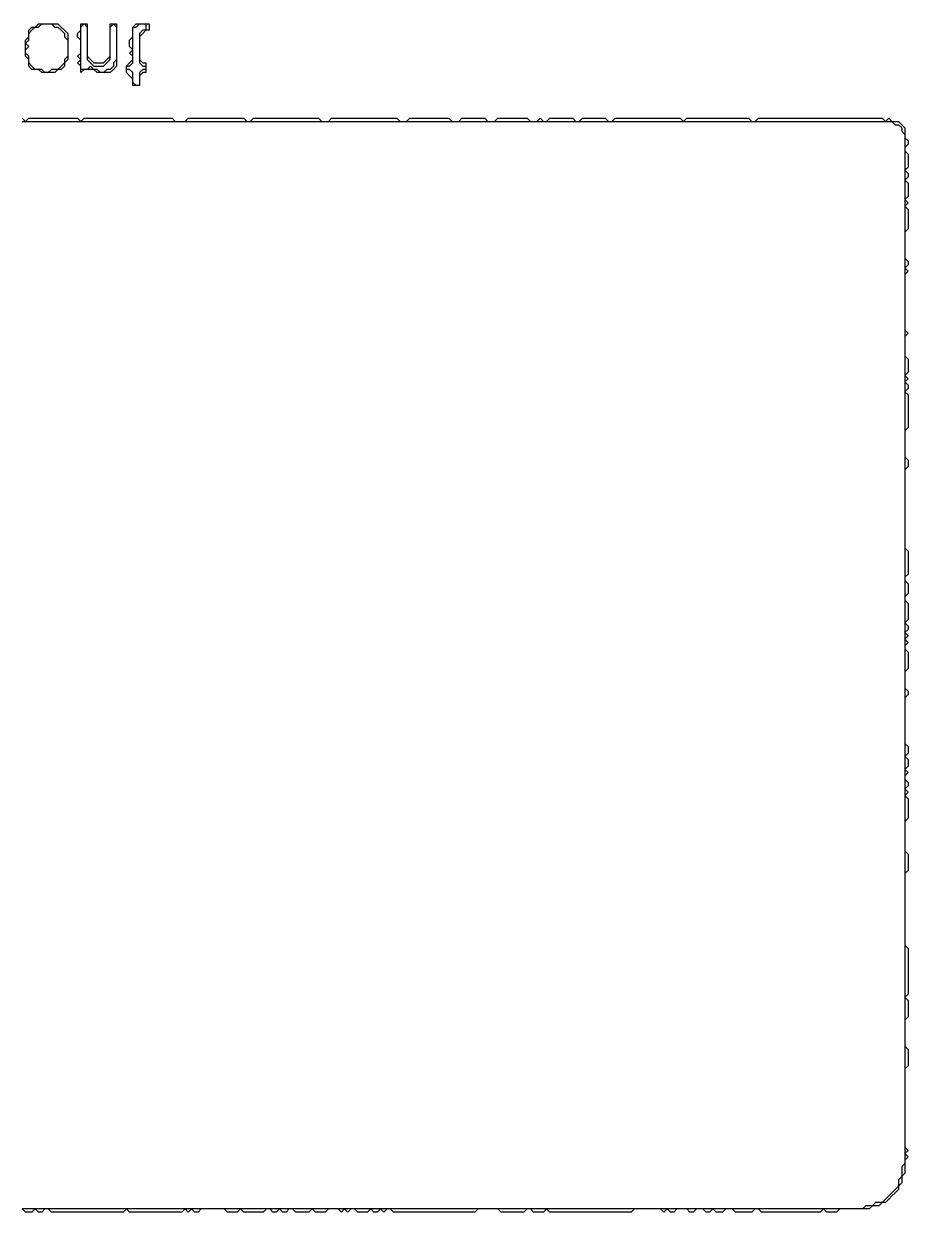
# Model space of a CAD drawing. Header units: metres. Extents: x 160 to 1373, y 49 to 936.
# Drawn here: x 1045.5 to 1317, y 105 to 470 of the extents above; entities that cross this region are included whole.
import ezdxf

# ---------------------------------------------------------------- set-up
doc = ezdxf.new("R2010")
doc.units = ezdxf.units.M

msp = doc.modelspace()

# ---------------------------------------------------------------- linework, layer by layer
for points in [[(1052, 455, 0), (1051, 456, 0), (1050, 456, 0), (1049, 456, 0), (1048, 457, 0), (1047, 458, 0), (1047, 459, 0), (1047, 460, 0), (1046, 461, 0), (1046, 462, 0), (1047, 463, 0), (1046, 464, 0), (1047, 465, 0), (1047, 466, 0), (1047, 467, 0), (1048, 468, 0), (1049, 469, 0), (1050, 469, 0), (1051, 470, 0), (1052, 470, 0), (1053, 470, 0), (1054, 470, 0), (1055, 469, 0), (1056, 469, 0), (1057, 468, 0), (1058, 467, 0), (1058, 466, 0), (1059, 465, 0), (1059, 464, 0), (1059, 463, 0), (1059, 462, 0), (1059, 461, 0), (1059, 460, 0), (1058, 459, 0), (1058, 458, 0), (1057, 457, 0), (1056, 456, 0), (1055, 456, 0), (1054, 456, 0), (1053, 455, 0)], [(1069, 455, 0), (1068, 456, 0), (1067, 456, 0), (1066, 457, 0), (1065, 456, 0), (1064, 456, 0), (1063, 456, 0), (1063, 457, 0), (1063, 458, 0), (1063, 459, 0), (1063, 460, 0), (1063, 461, 0), (1063, 462, 0), (1063, 463, 0), (1063, 464, 0), (1063, 465, 0), (1063, 466, 0), (1063, 467, 0), (1063, 468, 0), (1063, 469, 0), (1064, 470, 0), (1065, 469, 0), (1065, 468, 0), (1065, 467, 0), (1065, 466, 0), (1065, 465, 0), (1065, 464, 0), (1065, 463, 0), (1065, 462, 0), (1065, 461, 0), (1065, 460, 0), (1065, 459, 0), (1066, 458, 0), (1067, 457, 0), (1068, 457, 0), (1069, 457, 0), (1070, 457, 0), (1071, 458, 0), (1072, 459, 0), (1072, 460, 0), (1072, 461, 0), (1072, 462, 0), (1072, 463, 0), (1072, 464, 0), (1072, 465, 0), (1072, 466, 0), (1072, 467, 0), (1072, 468, 0), (1072, 469, 0), (1073, 470, 0), (1074, 469, 0), (1074, 468, 0), (1074, 467, 0), (1074, 466, 0), (1074, 465, 0), (1074, 464, 0), (1074, 463, 0), (1074, 462, 0), (1074, 461, 0), (1074, 460, 0), (1074, 459, 0), (1073, 458, 0), (1073, 457, 0), (1072, 456, 0), (1071, 456, 0), (1070, 455, 0)], [(1080, 451, 0), (1079, 452, 0), (1079, 453, 0), (1079, 454, 0), (1079, 455, 0), (1078, 456, 0), (1077, 456, 0), (1077, 457, 0), (1078, 457, 0), (1079, 458, 0), (1079, 459, 0), (1079, 460, 0), (1079, 461, 0), (1079, 462, 0), (1079, 463, 0), (1079, 464, 0), (1079, 465, 0), (1079, 466, 0), (1079, 467, 0), (1079, 468, 0), (1079, 469, 0), (1080, 469, 0), (1081, 470, 0), (1082, 470, 0), (1083, 470, 0), (1083, 469, 0), (1083, 468, 0), (1082, 468, 0), (1081, 467, 0), (1081, 466, 0), (1081, 465, 0), (1081, 464, 0), (1081, 463, 0), (1081, 462, 0), (1081, 461, 0), (1081, 460, 0), (1081, 459, 0), (1081, 458, 0), (1082, 457, 0), (1083, 457, 0), (1083, 456, 0), (1082, 456, 0), (1081, 455, 0), (1081, 454, 0), (1081, 453, 0), (1081, 452, 0), (1081, 451, 0)]]:
    msp.add_polyline3d(points, close=True)
msp.add_polyline3d([(1045, 440, 0), (1046, 440, 0), (1047, 440, 0), (1048, 440, 0), (1049, 440, 0), (1050, 440, 0), (1051, 440, 0), (1052, 440, 0), (1053, 440, 0), (1054, 440, 0), (1055, 440, 0), (1056, 440, 0), (1057, 440, 0), (1058, 440, 0), (1059, 440, 0), (1060, 440, 0), (1061, 440, 0), (1062, 440, 0), (1063, 440, 0), (1064, 440, 0), (1065, 440, 0), (1066, 440, 0), (1067, 440, 0), (1068, 440, 0), (1069, 440, 0), (1070, 440, 0), (1071, 440, 0), (1072, 440, 0), (1073, 440, 0), (1074, 440, 0), (1075, 440, 0), (1076, 440, 0), (1077, 440, 0), (1078, 440, 0), (1079, 440, 0), (1080, 440, 0), (1081, 440, 0), (1082, 440, 0), (1083, 440, 0), (1084, 440, 0), (1085, 440, 0), (1086, 440, 0), (1087, 440, 0), (1088, 440, 0), (1089, 440, 0), (1090, 440, 0), (1091, 440, 0), (1092, 440, 0), (1093, 440, 0), (1094, 440, 0), (1095, 440, 0), (1096, 440, 0), (1097, 440, 0), (1098, 440, 0), (1099, 440, 0), (1100, 440, 0), (1101, 440, 0), (1102, 440, 0), (1103, 440, 0), (1104, 440, 0), (1105, 440, 0), (1106, 440, 0), (1107, 440, 0), (1108, 440, 0), (1109, 440, 0), (1110, 440, 0), (1111, 440, 0), (1112, 440, 0), (1113, 440, 0), (1114, 440, 0), (1115, 440, 0), (1116, 440, 0), (1117, 440, 0), (1118, 440, 0), (1119, 440, 0), (1120, 440, 0), (1121, 440, 0), (1122, 440, 0), (1123, 440, 0), (1124, 440, 0), (1125, 440, 0), (1126, 440, 0), (1127, 440, 0), (1128, 440, 0), (1129, 440, 0), (1130, 440, 0), (1131, 440, 0), (1132, 440, 0), (1133, 440, 0), (1134, 440, 0), (1135, 440, 0), (1136, 440, 0), (1137, 440, 0), (1138, 440, 0), (1139, 440, 0), (1140, 440, 0), (1141, 440, 0), (1142, 440, 0), (1143, 440, 0), (1144, 440, 0), (1145, 440, 0), (1146, 440, 0), (1147, 440, 0), (1148, 440, 0), (1149, 440, 0), (1150, 440, 0), (1151, 440, 0), (1152, 440, 0), (1153, 440, 0), (1154, 440, 0), (1155, 440, 0), (1156, 440, 0), (1157, 440, 0), (1158, 440, 0), (1159, 440, 0), (1160, 440, 0), (1161, 440, 0), (1162, 440, 0), (1163, 440, 0), (1164, 440, 0), (1165, 440, 0), (1166, 440, 0), (1167, 440, 0), (1168, 440, 0), (1169, 440, 0), (1170, 440, 0), (1171, 440, 0), (1172, 440, 0), (1173, 440, 0), (1174, 440, 0), (1175, 440, 0), (1176, 440, 0), (1177, 440, 0), (1178, 440, 0), (1179, 440, 0), (1180, 440, 0), (1181, 440, 0), (1182, 440, 0), (1183, 440, 0), (1184, 440, 0), (1185, 440, 0), (1186, 440, 0), (1187, 440, 0), (1188, 440, 0), (1189, 440, 0), (1190, 440, 0), (1191, 440, 0), (1192, 440, 0), (1193, 440, 0), (1194, 440, 0), (1195, 440, 0), (1196, 440, 0), (1197, 440, 0), (1198, 440, 0), (1199, 440, 0), (1200, 440, 0), (1201, 440, 0), (1202, 440, 0), (1203, 440, 0), (1204, 440, 0), (1205, 440, 0), (1206, 440, 0), (1207, 440, 0), (1208, 440, 0), (1209, 440, 0), (1210, 440, 0), (1211, 440, 0), (1212, 440, 0), (1213, 440, 0), (1214, 440, 0), (1215, 440, 0), (1216, 440, 0), (1217, 440, 0), (1218, 440, 0), (1219, 440, 0), (1220, 440, 0), (1221, 440, 0), (1222, 440, 0), (1223, 440, 0), (1224, 440, 0), (1225, 440, 0), (1226, 440, 0), (1227, 440, 0), (1228, 440, 0), (1229, 440, 0), (1230, 440, 0), (1231, 440, 0), (1232, 440, 0), (1233, 440, 0), (1234, 440, 0), (1235, 440, 0), (1236, 440, 0), (1237, 440, 0), (1238, 440, 0), (1239, 440, 0), (1240, 440, 0), (1241, 440, 0), (1242, 440, 0), (1243, 440, 0), (1244, 440, 0), (1245, 440, 0), (1246, 440, 0), (1247, 440, 0), (1248, 440, 0), (1249, 440, 0), (1250, 440, 0), (1251, 440, 0), (1252, 440, 0), (1253, 440, 0), (1254, 440, 0), (1255, 440, 0), (1256, 440, 0), (1257, 440, 0), (1258, 440, 0), (1259, 440, 0), (1260, 440, 0), (1261, 440, 0), (1262, 440, 0), (1263, 440, 0), (1264, 440, 0), (1265, 440, 0), (1266, 440, 0), (1267, 440, 0), (1268, 440, 0), (1269, 440, 0), (1270, 440, 0), (1271, 440, 0), (1272, 440, 0), (1273, 440, 0), (1274, 440, 0), (1275, 440, 0), (1276, 440, 0), (1277, 440, 0), (1278, 440, 0), (1279, 440, 0), (1280, 440, 0), (1281, 440, 0), (1282, 440, 0), (1283, 440, 0), (1284, 440, 0), (1285, 440, 0), (1286, 440, 0), (1287, 440, 0), (1288, 440, 0), (1289, 440, 0), (1290, 440, 0), (1291, 440, 0), (1292, 440, 0), (1293, 440, 0), (1294, 440, 0), (1295, 440, 0), (1296, 440, 0), (1297, 440, 0), (1298, 440, 0), (1299, 440, 0), (1300, 440, 0), (1301, 440, 0), (1302, 440, 0), (1303, 440, 0), (1304, 440, 0), (1305, 440, 0), (1306, 440, 0), (1307, 440, 0), (1308, 440, 0), (1309, 440, 0), (1310, 440, 0), (1311, 440, 0), (1312, 440, 0), (1313, 439, 0), (1314, 439, 0), (1315, 438, 0), (1315, 437, 0), (1316, 436, 0), (1316, 435, 0), (1316, 434, 0), (1316, 433, 0), (1316, 432, 0), (1316, 431, 0), (1316, 430, 0), (1316, 429, 0), (1316, 428, 0), (1316, 427, 0), (1316, 426, 0), (1316, 425, 0), (1316, 424, 0), (1316, 423, 0), (1316, 422, 0), (1316, 421, 0), (1316, 420, 0), (1316, 419, 0), (1316, 418, 0), (1316, 417, 0), (1316, 416, 0), (1316, 415, 0), (1316, 414, 0), (1316, 413, 0), (1316, 412, 0), (1316, 411, 0), (1316, 410, 0), (1316, 409, 0), (1316, 408, 0), (1316, 407, 0), (1316, 406, 0), (1316, 405, 0), (1316, 404, 0), (1316, 403, 0), (1316, 402, 0), (1316, 401, 0), (1316, 400, 0), (1316, 399, 0), (1316, 398, 0), (1316, 397, 0), (1316, 396, 0), (1316, 395, 0), (1316, 394, 0), (1316, 393, 0), (1316, 392, 0), (1316, 391, 0), (1316, 390, 0), (1316, 389, 0), (1316, 388, 0), (1316, 387, 0), (1316, 386, 0), (1316, 385, 0), (1316, 384, 0), (1316, 383, 0), (1316, 382, 0), (1316, 381, 0), (1316, 380, 0), (1316, 379, 0), (1316, 378, 0), (1316, 377, 0), (1316, 376, 0), (1316, 375, 0), (1316, 374, 0), (1316, 373, 0), (1316, 372, 0), (1316, 371, 0), (1316, 370, 0), (1316, 369, 0), (1316, 368, 0), (1316, 367, 0), (1316, 366, 0), (1316, 365, 0), (1316, 364, 0), (1316, 363, 0), (1316, 362, 0), (1316, 361, 0), (1316, 360, 0), (1316, 359, 0), (1316, 358, 0), (1316, 357, 0), (1316, 356, 0), (1316, 355, 0), (1316, 354, 0), (1316, 353, 0), (1316, 352, 0), (1316, 351, 0), (1316, 350, 0), (1316, 349, 0), (1316, 348, 0), (1316, 347, 0), (1316, 346, 0), (1316, 345, 0), (1316, 344, 0), (1316, 343, 0), (1316, 342, 0), (1316, 341, 0), (1316, 340, 0), (1316, 339, 0), (1316, 338, 0), (1316, 337, 0), (1316, 336, 0), (1316, 335, 0), (1316, 334, 0), (1316, 333, 0), (1316, 332, 0), (1316, 331, 0), (1316, 330, 0), (1316, 329, 0), (1316, 328, 0), (1316, 327, 0), (1316, 326, 0), (1316, 325, 0), (1316, 324, 0), (1316, 323, 0), (1316, 322, 0), (1316, 321, 0), (1316, 320, 0), (1316, 319, 0), (1316, 318, 0), (1316, 317, 0), (1316, 316, 0), (1316, 315, 0), (1316, 314, 0), (1316, 313, 0), (1316, 312, 0), (1316, 311, 0), (1316, 310, 0), (1316, 309, 0), (1316, 308, 0), (1316, 307, 0), (1316, 306, 0), (1316, 305, 0), (1316, 304, 0), (1316, 303, 0), (1316, 302, 0), (1316, 301, 0), (1316, 300, 0), (1316, 299, 0), (1316, 298, 0), (1316, 297, 0), (1316, 296, 0), (1316, 295, 0), (1316, 294, 0), (1316, 293, 0), (1316, 292, 0), (1316, 291, 0), (1316, 290, 0), (1316, 289, 0), (1316, 288, 0), (1316, 287, 0), (1316, 286, 0), (1316, 285, 0), (1316, 284, 0), (1316, 283, 0), (1316, 282, 0), (1316, 281, 0), (1316, 280, 0), (1316, 279, 0), (1316, 278, 0), (1316, 277, 0), (1316, 276, 0), (1316, 275, 0), (1316, 274, 0), (1316, 273, 0), (1316, 272, 0), (1316, 271, 0), (1316, 270, 0), (1316, 269, 0), (1316, 268, 0), (1316, 267, 0), (1316, 266, 0), (1316, 265, 0), (1316, 264, 0), (1316, 263, 0), (1316, 262, 0), (1316, 261, 0), (1316, 260, 0), (1316, 259, 0), (1316, 258, 0), (1316, 257, 0), (1316, 256, 0), (1316, 255, 0), (1316, 254, 0), (1316, 253, 0), (1316, 252, 0), (1316, 251, 0), (1316, 250, 0), (1316, 249, 0), (1316, 248, 0), (1316, 247, 0), (1316, 246, 0), (1316, 245, 0), (1316, 244, 0), (1316, 243, 0), (1316, 242, 0), (1316, 241, 0), (1316, 240, 0), (1316, 239, 0), (1316, 238, 0), (1316, 237, 0), (1316, 236, 0), (1316, 235, 0), (1316, 234, 0), (1316, 233, 0), (1316, 232, 0), (1316, 231, 0), (1316, 230, 0), (1316, 229, 0), (1316, 228, 0), (1316, 227, 0), (1316, 226, 0), (1316, 225, 0), (1316, 224, 0), (1316, 223, 0), (1316, 222, 0), (1316, 221, 0), (1316, 220, 0), (1316, 219, 0), (1316, 218, 0), (1316, 217, 0), (1316, 216, 0), (1316, 215, 0), (1316, 214, 0), (1316, 213, 0), (1316, 212, 0), (1316, 211, 0), (1316, 210, 0), (1316, 209, 0), (1316, 208, 0), (1316, 207, 0), (1316, 206, 0), (1316, 205, 0), (1316, 204, 0), (1316, 203, 0), (1316, 202, 0), (1316, 201, 0), (1316, 200, 0), (1316, 199, 0), (1316, 198, 0), (1316, 197, 0), (1316, 196, 0), (1316, 195, 0), (1316, 194, 0), (1316, 193, 0), (1316, 192, 0), (1316, 191, 0), (1316, 190, 0), (1316, 189, 0), (1316, 188, 0), (1316, 187, 0), (1316, 186, 0), (1316, 185, 0), (1316, 184, 0), (1316, 183, 0), (1316, 182, 0), (1316, 181, 0), (1316, 180, 0), (1316, 179, 0), (1316, 178, 0), (1316, 177, 0), (1316, 176, 0), (1316, 175, 0), (1316, 174, 0), (1316, 173, 0), (1316, 172, 0), (1316, 171, 0), (1316, 170, 0), (1316, 169, 0), (1316, 168, 0), (1316, 167, 0), (1316, 166, 0), (1316, 165, 0), (1316, 164, 0), (1316, 163, 0), (1316, 162, 0), (1316, 161, 0), (1316, 160, 0), (1316, 159, 0), (1316, 158, 0), (1316, 157, 0), (1316, 156, 0), (1316, 155, 0), (1316, 154, 0), (1316, 153, 0), (1316, 152, 0), (1316, 151, 0), (1316, 150, 0), (1316, 149, 0), (1316, 148, 0), (1316, 147, 0), (1316, 146, 0), (1316, 145, 0), (1316, 144, 0), (1316, 143, 0), (1316, 142, 0), (1316, 141, 0), (1316, 140, 0), (1316, 139, 0), (1316, 138, 0), (1316, 137, 0), (1316, 136, 0), (1316, 135, 0), (1316, 134, 0), (1316, 133, 0), (1316, 132, 0), (1316, 131, 0), (1316, 130, 0), (1316, 129, 0), (1316, 128, 0), (1316, 127, 0), (1316, 126, 0), (1316, 125, 0), (1316, 124, 0), (1316, 123, 0), (1316, 122, 0), (1316, 121, 0), (1316, 120, 0), (1315, 119, 0), (1315, 118, 0), (1315, 117, 0), (1315, 116, 0), (1314, 115, 0), (1314, 114, 0), (1314, 113, 0), (1313, 112, 0), (1312, 111, 0), (1311, 110, 0), (1310, 109, 0), (1309, 108, 0), (1308, 108, 0), (1307, 108, 0), (1306, 107, 0), (1305, 107, 0), (1304, 107, 0), (1303, 106, 0), (1302, 106, 0), (1301, 106, 0), (1300, 106, 0), (1299, 106, 0), (1298, 106, 0), (1297, 106, 0), (1296, 106, 0), (1295, 106, 0), (1294, 106, 0), (1293, 106, 0), (1292, 106, 0), (1291, 106, 0), (1290, 106, 0), (1289, 106, 0), (1288, 106, 0), (1287, 106, 0), (1286, 106, 0), (1285, 106, 0), (1284, 106, 0), (1283, 106, 0), (1282, 106, 0), (1281, 106, 0), (1280, 106, 0), (1279, 106, 0), (1278, 106, 0), (1277, 106, 0), (1276, 106, 0), (1275, 106, 0), (1274, 106, 0), (1273, 106, 0), (1272, 106, 0), (1271, 106, 0), (1270, 106, 0), (1269, 106, 0), (1268, 106, 0), (1267, 106, 0), (1266, 106, 0), (1265, 106, 0), (1264, 106, 0), (1263, 106, 0), (1262, 106, 0), (1261, 106, 0), (1260, 106, 0), (1259, 106, 0), (1258, 106, 0), (1257, 106, 0), (1256, 106, 0), (1255, 106, 0), (1254, 106, 0), (1253, 106, 0), (1252, 106, 0), (1251, 106, 0), (1250, 106, 0), (1249, 106, 0), (1248, 106, 0), (1247, 106, 0), (1246, 106, 0), (1245, 106, 0), (1244, 106, 0), (1243, 106, 0), (1242, 106, 0), (1241, 106, 0), (1240, 106, 0), (1239, 106, 0), (1238, 106, 0), (1237, 106, 0), (1236, 106, 0), (1235, 106, 0), (1234, 106, 0), (1233, 106, 0), (1232, 106, 0), (1231, 106, 0), (1230, 106, 0), (1229, 106, 0), (1228, 106, 0), (1227, 106, 0), (1226, 106, 0), (1225, 106, 0), (1224, 106, 0), (1223, 106, 0), (1222, 106, 0), (1221, 106, 0), (1220, 106, 0), (1219, 106, 0), (1218, 106, 0), (1217, 106, 0), (1216, 106, 0), (1215, 106, 0), (1214, 106, 0), (1213, 106, 0), (1212, 106, 0), (1211, 106, 0), (1210, 106, 0), (1209, 106, 0), (1208, 106, 0), (1207, 106, 0), (1206, 106, 0), (1205, 106, 0), (1204, 106, 0), (1203, 106, 0), (1202, 106, 0), (1201, 106, 0), (1200, 106, 0), (1199, 106, 0), (1198, 106, 0), (1197, 106, 0), (1196, 106, 0), (1195, 106, 0), (1194, 106, 0), (1193, 106, 0), (1192, 106, 0), (1191, 106, 0), (1190, 106, 0), (1189, 106, 0), (1188, 106, 0), (1187, 106, 0), (1186, 106, 0), (1185, 106, 0), (1184, 106, 0), (1183, 106, 0), (1182, 106, 0), (1181, 106, 0), (1180, 106, 0), (1179, 106, 0), (1178, 106, 0), (1177, 106, 0), (1176, 106, 0), (1175, 106, 0), (1174, 106, 0), (1173, 106, 0), (1172, 106, 0), (1171, 106, 0), (1170, 106, 0), (1169, 106, 0), (1168, 106, 0), (1167, 106, 0), (1166, 106, 0), (1165, 106, 0), (1164, 106, 0), (1163, 106, 0), (1162, 106, 0), (1161, 106, 0), (1160, 106, 0), (1159, 106, 0), (1158, 106, 0), (1157, 106, 0), (1156, 106, 0), (1155, 106, 0), (1154, 106, 0), (1153, 106, 0), (1152, 106, 0), (1151, 106, 0), (1150, 106, 0), (1149, 106, 0), (1148, 106, 0), (1147, 106, 0), (1146, 106, 0), (1145, 106, 0), (1144, 106, 0), (1143, 106, 0), (1142, 106, 0), (1141, 106, 0), (1140, 106, 0), (1139, 106, 0), (1138, 106, 0), (1137, 106, 0), (1136, 106, 0), (1135, 106, 0), (1134, 106, 0), (1133, 106, 0), (1132, 106, 0), (1131, 106, 0), (1130, 106, 0), (1129, 106, 0), (1128, 106, 0), (1127, 106, 0), (1126, 106, 0), (1125, 106, 0), (1124, 106, 0), (1123, 106, 0), (1122, 106, 0), (1121, 106, 0), (1120, 106, 0), (1119, 106, 0), (1118, 106, 0), (1117, 106, 0), (1116, 106, 0), (1115, 106, 0), (1114, 106, 0), (1113, 106, 0), (1112, 106, 0), (1111, 106, 0), (1110, 106, 0), (1109, 106, 0), (1108, 106, 0), (1107, 106, 0), (1106, 106, 0), (1105, 106, 0), (1104, 106, 0), (1103, 106, 0), (1102, 106, 0), (1101, 106, 0), (1100, 106, 0), (1099, 106, 0), (1098, 106, 0), (1097, 106, 0), (1096, 106, 0), (1095, 106, 0), (1094, 106, 0), (1093, 106, 0), (1092, 106, 0), (1091, 106, 0), (1090, 106, 0), (1089, 106, 0), (1088, 106, 0), (1087, 106, 0), (1086, 106, 0), (1085, 106, 0), (1084, 106, 0), (1083, 106, 0), (1082, 106, 0), (1081, 106, 0), (1080, 106, 0), (1079, 106, 0), (1078, 106, 0), (1077, 106, 0), (1076, 106, 0), (1075, 106, 0), (1074, 106, 0), (1073, 106, 0), (1072, 106, 0), (1071, 106, 0), (1070, 106, 0), (1069, 106, 0), (1068, 106, 0), (1067, 106, 0), (1066, 106, 0), (1065, 106, 0), (1064, 106, 0), (1063, 106, 0), (1062, 106, 0), (1061, 106, 0), (1060, 106, 0), (1059, 106, 0), (1058, 106, 0), (1057, 106, 0), (1056, 106, 0), (1055, 106, 0), (1054, 106, 0), (1053, 106, 0), (1052, 106, 0), (1051, 106, 0), (1050, 106, 0), (1049, 106, 0), (1048, 106, 0), (1047, 106, 0), (1046, 106, 0), (1045, 106, 0)])
at = {"layer": '1'}
for points in [[(1051, 455, 0), (1050, 456, 0), (1049, 456, 0), (1048, 456, 0), (1047, 457, 0), (1047, 458, 0), (1047, 459, 0), (1046, 460, 0), (1046, 461, 0), (1046, 462, 0), (1046, 463, 0), (1046, 464, 0), (1046, 465, 0), (1047, 466, 0), (1047, 467, 0), (1047, 468, 0), (1048, 469, 0), (1049, 469, 0), (1050, 470, 0), (1051, 470, 0), (1052, 470, 0), (1053, 470, 0), (1054, 470, 0), (1055, 470, 0), (1056, 470, 0), (1057, 469, 0), (1058, 468, 0), (1059, 467, 0), (1059, 466, 0), (1059, 465, 0), (1059, 464, 0), (1059, 463, 0), (1059, 462, 0), (1059, 461, 0), (1059, 460, 0), (1059, 459, 0), (1058, 458, 0), (1058, 457, 0), (1057, 456, 0), (1056, 456, 0), (1055, 455, 0), (1054, 455, 0), (1053, 455, 0), (1052, 455, 0)], [(1063, 455, 0), (1063, 456, 0), (1063, 457, 0), (1062, 458, 0), (1063, 459, 0), (1062, 460, 0), (1063, 461, 0), (1063, 462, 0), (1063, 463, 0), (1063, 464, 0), (1063, 465, 0), (1062, 466, 0), (1062, 467, 0), (1063, 468, 0), (1063, 469, 0), (1063, 470, 0), (1064, 470, 0), (1065, 470, 0), (1065, 469, 0), (1065, 468, 0), (1065, 467, 0), (1065, 466, 0), (1065, 465, 0), (1065, 464, 0), (1065, 463, 0), (1065, 462, 0), (1065, 461, 0), (1065, 460, 0), (1066, 459, 0), (1067, 458, 0), (1068, 458, 0), (1069, 458, 0), (1070, 458, 0), (1071, 459, 0), (1072, 460, 0), (1072, 461, 0), (1072, 462, 0), (1072, 463, 0), (1072, 464, 0), (1072, 465, 0), (1072, 466, 0), (1072, 467, 0), (1072, 468, 0), (1072, 469, 0), (1072, 470, 0), (1073, 470, 0), (1074, 470, 0), (1074, 469, 0), (1074, 468, 0), (1074, 467, 0), (1074, 466, 0), (1074, 465, 0), (1074, 464, 0), (1074, 463, 0), (1074, 462, 0), (1074, 461, 0), (1074, 460, 0), (1074, 459, 0), (1074, 458, 0), (1074, 457, 0), (1073, 456, 0), (1072, 455, 0), (1071, 455, 0), (1070, 455, 0), (1069, 455, 0), (1068, 455, 0), (1067, 456, 0), (1066, 456, 0), (1065, 456, 0), (1064, 456, 0)], [(1079, 451, 0), (1079, 452, 0), (1079, 453, 0), (1078, 454, 0), (1077, 455, 0), (1077, 456, 0), (1077, 457, 0), (1078, 458, 0), (1079, 459, 0), (1079, 460, 0), (1078, 461, 0), (1079, 462, 0), (1078, 463, 0), (1078, 464, 0), (1078, 465, 0), (1079, 466, 0), (1079, 467, 0), (1079, 468, 0), (1079, 469, 0), (1080, 470, 0), (1081, 470, 0), (1082, 470, 0), (1083, 470, 0), (1084, 470, 0), (1084, 469, 0), (1084, 468, 0), (1083, 468, 0), (1082, 467, 0), (1081, 466, 0), (1081, 465, 0), (1081, 464, 0), (1081, 463, 0), (1081, 462, 0), (1081, 461, 0), (1081, 460, 0), (1081, 459, 0), (1082, 458, 0), (1083, 458, 0), (1083, 457, 0), (1083, 456, 0), (1083, 455, 0), (1082, 455, 0), (1081, 454, 0), (1081, 453, 0), (1081, 452, 0), (1081, 451, 0), (1080, 451, 0)]]:
    msp.add_polyline3d(points, close=True, dxfattribs=at)
msp.add_polyline3d([(1045, 441, 0), (1046, 440, 0), (1047, 441, 0), (1048, 441, 0), (1049, 441, 0), (1050, 441, 0), (1051, 441, 0), (1052, 441, 0), (1053, 441, 0), (1054, 441, 0), (1055, 441, 0), (1056, 441, 0), (1057, 441, 0), (1058, 441, 0), (1059, 441, 0), (1060, 441, 0), (1061, 441, 0), (1062, 441, 0), (1063, 440, 0), (1064, 441, 0), (1065, 441, 0), (1066, 441, 0), (1067, 441, 0), (1068, 441, 0), (1069, 441, 0), (1070, 441, 0), (1071, 441, 0), (1072, 441, 0), (1073, 441, 0), (1074, 441, 0), (1075, 441, 0), (1076, 441, 0), (1077, 441, 0), (1078, 441, 0), (1079, 441, 0), (1080, 441, 0), (1081, 441, 0), (1082, 441, 0), (1083, 441, 0), (1084, 441, 0), (1085, 441, 0), (1086, 441, 0), (1087, 441, 0), (1088, 441, 0), (1089, 441, 0), (1090, 441, 0), (1091, 441, 0), (1092, 440, 0), (1093, 440, 0), (1094, 440, 0), (1095, 440, 0), (1096, 441, 0), (1097, 441, 0), (1098, 441, 0), (1099, 441, 0), (1100, 441, 0), (1101, 441, 0), (1102, 441, 0), (1103, 441, 0), (1104, 441, 0), (1105, 441, 0), (1106, 441, 0), (1107, 441, 0), (1108, 441, 0), (1109, 441, 0), (1110, 441, 0), (1111, 441, 0), (1112, 441, 0), (1113, 441, 0), (1114, 440, 0), (1115, 440, 0), (1116, 441, 0), (1117, 441, 0), (1118, 441, 0), (1119, 441, 0), (1120, 441, 0), (1121, 441, 0), (1122, 441, 0), (1123, 441, 0), (1124, 441, 0), (1125, 441, 0), (1126, 441, 0), (1127, 441, 0), (1128, 441, 0), (1129, 441, 0), (1130, 441, 0), (1131, 441, 0), (1132, 441, 0), (1133, 441, 0), (1134, 441, 0), (1135, 441, 0), (1136, 441, 0), (1137, 440, 0), (1138, 440, 0), (1139, 440, 0), (1140, 441, 0), (1141, 441, 0), (1142, 441, 0), (1143, 441, 0), (1144, 441, 0), (1145, 441, 0), (1146, 441, 0), (1147, 441, 0), (1148, 441, 0), (1149, 441, 0), (1150, 441, 0), (1151, 441, 0), (1152, 441, 0), (1153, 441, 0), (1154, 441, 0), (1155, 441, 0), (1156, 441, 0), (1157, 441, 0), (1158, 441, 0), (1159, 441, 0), (1160, 441, 0), (1161, 440, 0), (1162, 440, 0), (1163, 440, 0), (1164, 441, 0), (1165, 441, 0), (1166, 441, 0), (1167, 441, 0), (1168, 441, 0), (1169, 441, 0), (1170, 441, 0), (1171, 441, 0), (1172, 441, 0), (1173, 441, 0), (1174, 441, 0), (1175, 441, 0), (1176, 441, 0), (1177, 440, 0), (1178, 440, 0), (1179, 440, 0), (1180, 441, 0), (1181, 441, 0), (1182, 441, 0), (1183, 441, 0), (1184, 441, 0), (1185, 441, 0), (1186, 441, 0), (1187, 441, 0), (1188, 440, 0), (1189, 440, 0), (1190, 440, 0), (1191, 441, 0), (1192, 441, 0), (1193, 441, 0), (1194, 441, 0), (1195, 441, 0), (1196, 441, 0), (1197, 441, 0), (1198, 441, 0), (1199, 441, 0), (1200, 441, 0), (1201, 440, 0), (1202, 440, 0), (1203, 440, 0), (1204, 441, 0), (1205, 440, 0), (1206, 440, 0), (1207, 441, 0), (1208, 441, 0), (1209, 441, 0), (1210, 441, 0), (1211, 441, 0), (1212, 441, 0), (1213, 441, 0), (1214, 441, 0), (1215, 440, 0), (1216, 440, 0), (1217, 441, 0), (1218, 441, 0), (1219, 441, 0), (1220, 441, 0), (1221, 441, 0), (1222, 441, 0), (1223, 441, 0), (1224, 441, 0), (1225, 440, 0), (1226, 440, 0), (1227, 441, 0), (1228, 441, 0), (1229, 441, 0), (1230, 441, 0), (1231, 441, 0), (1232, 441, 0), (1233, 441, 0), (1234, 441, 0), (1235, 441, 0), (1236, 441, 0), (1237, 441, 0), (1238, 441, 0), (1239, 441, 0), (1240, 441, 0), (1241, 441, 0), (1242, 441, 0), (1243, 441, 0), (1244, 441, 0), (1245, 441, 0), (1246, 441, 0), (1247, 441, 0), (1248, 440, 0), (1249, 441, 0), (1250, 441, 0), (1251, 441, 0), (1252, 441, 0), (1253, 441, 0), (1254, 441, 0), (1255, 441, 0), (1256, 441, 0), (1257, 441, 0), (1258, 441, 0), (1259, 441, 0), (1260, 441, 0), (1261, 441, 0), (1262, 441, 0), (1263, 441, 0), (1264, 441, 0), (1265, 441, 0), (1266, 441, 0), (1267, 441, 0), (1268, 441, 0), (1269, 440, 0), (1270, 440, 0), (1271, 441, 0), (1272, 441, 0), (1273, 441, 0), (1274, 441, 0), (1275, 441, 0), (1276, 441, 0), (1277, 441, 0), (1278, 441, 0), (1279, 441, 0), (1280, 441, 0), (1281, 441, 0), (1282, 441, 0), (1283, 441, 0), (1284, 441, 0), (1285, 441, 0), (1286, 441, 0), (1287, 441, 0), (1288, 441, 0), (1289, 441, 0), (1290, 441, 0), (1291, 441, 0), (1292, 441, 0), (1293, 441, 0), (1294, 441, 0), (1295, 441, 0), (1296, 441, 0), (1297, 441, 0), (1298, 441, 0), (1299, 441, 0), (1300, 441, 0), (1301, 441, 0), (1302, 441, 0), (1303, 441, 0), (1304, 441, 0), (1305, 441, 0), (1306, 441, 0), (1307, 441, 0), (1308, 441, 0), (1309, 441, 0), (1310, 440, 0), (1311, 441, 0), (1312, 440, 0), (1313, 440, 0), (1314, 440, 0), (1315, 439, 0), (1316, 438, 0), (1316, 437, 0), (1316, 436, 0), (1316, 435, 0), (1317, 434, 0), (1317, 433, 0), (1316, 432, 0), (1316, 431, 0), (1317, 430, 0), (1317, 429, 0), (1317, 428, 0), (1317, 427, 0), (1317, 426, 0), (1316, 425, 0), (1317, 424, 0), (1317, 423, 0), (1316, 422, 0), (1317, 421, 0), (1317, 420, 0), (1317, 419, 0), (1317, 418, 0), (1317, 417, 0), (1316, 416, 0), (1317, 415, 0), (1316, 414, 0), (1317, 413, 0), (1317, 412, 0), (1317, 411, 0), (1317, 410, 0), (1317, 409, 0), (1317, 408, 0), (1317, 407, 0), (1316, 406, 0), (1316, 405, 0), (1316, 404, 0), (1316, 403, 0), (1316, 402, 0), (1316, 401, 0), (1316, 400, 0), (1316, 399, 0), (1316, 398, 0), (1317, 397, 0), (1317, 396, 0), (1316, 395, 0), (1317, 394, 0), (1316, 393, 0), (1316, 392, 0), (1316, 391, 0), (1316, 390, 0), (1316, 389, 0), (1316, 388, 0), (1316, 387, 0), (1316, 386, 0), (1316, 385, 0), (1316, 384, 0), (1316, 383, 0), (1316, 382, 0), (1316, 381, 0), (1316, 380, 0), (1316, 379, 0), (1316, 378, 0), (1316, 377, 0), (1316, 376, 0), (1317, 375, 0), (1316, 374, 0), (1316, 373, 0), (1316, 372, 0), (1316, 371, 0), (1316, 370, 0), (1316, 369, 0), (1316, 368, 0), (1317, 367, 0), (1317, 366, 0), (1317, 365, 0), (1317, 364, 0), (1317, 363, 0), (1316, 362, 0), (1317, 361, 0), (1316, 360, 0), (1317, 359, 0), (1317, 358, 0), (1316, 357, 0), (1317, 356, 0), (1317, 355, 0), (1317, 354, 0), (1317, 353, 0), (1317, 352, 0), (1317, 351, 0), (1317, 350, 0), (1317, 349, 0), (1317, 348, 0), (1317, 347, 0), (1317, 346, 0), (1316, 345, 0), (1316, 344, 0), (1316, 343, 0), (1316, 342, 0), (1316, 341, 0), (1316, 340, 0), (1316, 339, 0), (1316, 338, 0), (1316, 337, 0), (1317, 336, 0), (1317, 335, 0), (1317, 334, 0), (1316, 333, 0), (1316, 332, 0), (1316, 331, 0), (1316, 330, 0), (1316, 329, 0), (1316, 328, 0), (1316, 327, 0), (1316, 326, 0), (1316, 325, 0), (1316, 324, 0), (1316, 323, 0), (1316, 322, 0), (1316, 321, 0), (1316, 320, 0), (1316, 319, 0), (1316, 318, 0), (1316, 317, 0), (1316, 316, 0), (1316, 315, 0), (1316, 314, 0), (1316, 313, 0), (1316, 312, 0), (1316, 311, 0), (1316, 310, 0), (1316, 309, 0), (1317, 308, 0), (1317, 307, 0), (1317, 306, 0), (1317, 305, 0), (1317, 304, 0), (1317, 303, 0), (1317, 302, 0), (1317, 301, 0), (1316, 300, 0), (1316, 299, 0), (1317, 298, 0), (1317, 297, 0), (1317, 296, 0), (1317, 295, 0), (1316, 294, 0), (1316, 293, 0), (1317, 292, 0), (1317, 291, 0), (1317, 290, 0), (1317, 289, 0), (1317, 288, 0), (1317, 287, 0), (1316, 286, 0), (1317, 285, 0), (1317, 284, 0), (1316, 283, 0), (1317, 282, 0), (1316, 281, 0), (1317, 280, 0), (1316, 279, 0), (1316, 278, 0), (1317, 277, 0), (1317, 276, 0), (1317, 275, 0), (1317, 274, 0), (1317, 273, 0), (1317, 272, 0), (1316, 271, 0), (1316, 270, 0), (1316, 269, 0), (1316, 268, 0), (1316, 267, 0), (1316, 266, 0), (1317, 265, 0), (1317, 264, 0), (1316, 263, 0), (1316, 262, 0), (1316, 261, 0), (1316, 260, 0), (1316, 259, 0), (1316, 258, 0), (1316, 257, 0), (1316, 256, 0), (1316, 255, 0), (1316, 254, 0), (1316, 253, 0), (1316, 252, 0), (1316, 251, 0), (1316, 250, 0), (1316, 249, 0), (1317, 248, 0), (1317, 247, 0), (1317, 246, 0), (1316, 245, 0), (1317, 244, 0), (1317, 243, 0), (1317, 242, 0), (1316, 241, 0), (1317, 240, 0), (1316, 239, 0), (1316, 238, 0), (1317, 237, 0), (1317, 236, 0), (1316, 235, 0), (1317, 234, 0), (1316, 233, 0), (1317, 232, 0), (1317, 231, 0), (1317, 230, 0), (1317, 229, 0), (1317, 228, 0), (1317, 227, 0), (1317, 226, 0), (1316, 225, 0), (1316, 224, 0), (1316, 223, 0), (1316, 222, 0), (1316, 221, 0), (1316, 220, 0), (1316, 219, 0), (1316, 218, 0), (1316, 217, 0), (1316, 216, 0), (1317, 215, 0), (1317, 214, 0), (1317, 213, 0), (1317, 212, 0), (1317, 211, 0), (1317, 210, 0), (1316, 209, 0), (1316, 208, 0), (1316, 207, 0), (1316, 206, 0), (1316, 205, 0), (1316, 204, 0), (1316, 203, 0), (1316, 202, 0), (1316, 201, 0), (1316, 200, 0), (1316, 199, 0), (1316, 198, 0), (1316, 197, 0), (1316, 196, 0), (1316, 195, 0), (1316, 194, 0), (1316, 193, 0), (1316, 192, 0), (1316, 191, 0), (1316, 190, 0), (1316, 189, 0), (1316, 188, 0), (1316, 187, 0), (1317, 186, 0), (1317, 185, 0), (1317, 184, 0), (1317, 183, 0), (1317, 182, 0), (1317, 181, 0), (1317, 180, 0), (1317, 179, 0), (1317, 178, 0), (1317, 177, 0), (1317, 176, 0), (1317, 175, 0), (1317, 174, 0), (1317, 173, 0), (1317, 172, 0), (1316, 171, 0), (1317, 170, 0), (1317, 169, 0), (1317, 168, 0), (1317, 167, 0), (1317, 166, 0), (1317, 165, 0), (1316, 164, 0), (1316, 163, 0), (1316, 162, 0), (1316, 161, 0), (1316, 160, 0), (1316, 159, 0), (1316, 158, 0), (1316, 157, 0), (1316, 156, 0), (1317, 155, 0), (1317, 154, 0), (1317, 153, 0), (1317, 152, 0), (1317, 151, 0), (1317, 150, 0), (1316, 149, 0), (1316, 148, 0), (1316, 147, 0), (1316, 146, 0), (1316, 145, 0), (1316, 144, 0), (1316, 143, 0), (1316, 142, 0), (1316, 141, 0), (1316, 140, 0), (1316, 139, 0), (1316, 138, 0), (1316, 137, 0), (1316, 136, 0), (1316, 135, 0), (1316, 134, 0), (1316, 133, 0), (1316, 132, 0), (1316, 131, 0), (1316, 130, 0), (1316, 129, 0), (1316, 128, 0), (1316, 127, 0), (1316, 126, 0), (1316, 125, 0), (1317, 124, 0), (1316, 123, 0), (1317, 122, 0), (1316, 121, 0), (1316, 120, 0), (1316, 119, 0), (1316, 118, 0), (1316, 117, 0), (1315, 116, 0), (1315, 115, 0), (1315, 114, 0), (1314, 113, 0), (1314, 112, 0), (1313, 111, 0), (1312, 110, 0), (1311, 109, 0), (1310, 108, 0), (1309, 108, 0), (1308, 107, 0), (1307, 107, 0), (1306, 107, 0), (1305, 106, 0), (1304, 106, 0), (1303, 106, 0), (1302, 106, 0), (1301, 106, 0), (1300, 106, 0), (1299, 106, 0), (1298, 106, 0), (1297, 106, 0), (1296, 106, 0), (1295, 105, 0), (1294, 105, 0), (1293, 105, 0), (1292, 105, 0), (1291, 106, 0), (1290, 105, 0), (1289, 105, 0), (1288, 105, 0), (1287, 105, 0), (1286, 105, 0), (1285, 105, 0), (1284, 105, 0), (1283, 105, 0), (1282, 105, 0), (1281, 105, 0), (1280, 105, 0), (1279, 105, 0), (1278, 105, 0), (1277, 105, 0), (1276, 105, 0), (1275, 105, 0), (1274, 105, 0), (1273, 105, 0), (1272, 105, 0), (1271, 106, 0), (1270, 106, 0), (1269, 105, 0), (1268, 105, 0), (1267, 105, 0), (1266, 105, 0), (1265, 105, 0), (1264, 105, 0), (1263, 106, 0), (1262, 106, 0), (1261, 106, 0), (1260, 105, 0), (1259, 105, 0), (1258, 105, 0), (1257, 106, 0), (1256, 105, 0), (1255, 105, 0), (1254, 106, 0), (1253, 106, 0), (1252, 106, 0), (1251, 105, 0), (1250, 105, 0), (1249, 106, 0), (1248, 106, 0), (1247, 106, 0), (1246, 106, 0), (1245, 105, 0), (1244, 105, 0), (1243, 106, 0), (1242, 105, 0), (1241, 106, 0), (1240, 106, 0), (1239, 106, 0), (1238, 106, 0), (1237, 106, 0), (1236, 106, 0), (1235, 106, 0), (1234, 106, 0), (1233, 106, 0), (1232, 105, 0), (1231, 105, 0), (1230, 105, 0), (1229, 105, 0), (1228, 105, 0), (1227, 105, 0), (1226, 105, 0), (1225, 105, 0), (1224, 105, 0), (1223, 105, 0), (1222, 105, 0), (1221, 105, 0), (1220, 105, 0), (1219, 105, 0), (1218, 105, 0), (1217, 105, 0), (1216, 105, 0), (1215, 105, 0), (1214, 105, 0), (1213, 105, 0), (1212, 105, 0), (1211, 105, 0), (1210, 105, 0), (1209, 105, 0), (1208, 105, 0), (1207, 105, 0), (1206, 106, 0), (1205, 105, 0), (1204, 105, 0), (1203, 105, 0), (1202, 105, 0), (1201, 106, 0), (1200, 106, 0), (1199, 105, 0), (1198, 105, 0), (1197, 105, 0), (1196, 105, 0), (1195, 105, 0), (1194, 105, 0), (1193, 105, 0), (1192, 105, 0), (1191, 106, 0), (1190, 106, 0), (1189, 106, 0), (1188, 106, 0), (1187, 106, 0), (1186, 106, 0), (1185, 106, 0), (1184, 105, 0), (1183, 105, 0), (1182, 105, 0), (1181, 105, 0), (1180, 105, 0), (1179, 105, 0), (1178, 105, 0), (1177, 105, 0), (1176, 105, 0), (1175, 105, 0), (1174, 105, 0), (1173, 105, 0), (1172, 105, 0), (1171, 105, 0), (1170, 105, 0), (1169, 105, 0), (1168, 105, 0), (1167, 105, 0), (1166, 105, 0), (1165, 105, 0), (1164, 105, 0), (1163, 105, 0), (1162, 105, 0), (1161, 105, 0), (1160, 105, 0), (1159, 105, 0), (1158, 106, 0), (1157, 106, 0), (1156, 105, 0), (1155, 106, 0), (1154, 105, 0), (1153, 105, 0), (1152, 106, 0), (1151, 105, 0), (1150, 105, 0), (1149, 105, 0), (1148, 105, 0), (1147, 106, 0), (1146, 106, 0), (1145, 105, 0), (1144, 106, 0), (1143, 105, 0), (1142, 106, 0), (1141, 106, 0), (1140, 106, 0), (1139, 106, 0), (1138, 105, 0), (1137, 105, 0), (1136, 105, 0), (1135, 105, 0), (1134, 106, 0), (1133, 105, 0), (1132, 105, 0), (1131, 105, 0), (1130, 105, 0), (1129, 105, 0), (1128, 106, 0), (1127, 106, 0), (1126, 105, 0), (1125, 105, 0), (1124, 106, 0), (1123, 105, 0), (1122, 105, 0), (1121, 106, 0), (1120, 106, 0), (1119, 105, 0), (1118, 105, 0), (1117, 105, 0), (1116, 105, 0), (1115, 105, 0), (1114, 105, 0), (1113, 105, 0), (1112, 106, 0), (1111, 105, 0), (1110, 105, 0), (1109, 105, 0), (1108, 105, 0), (1107, 106, 0), (1106, 106, 0), (1105, 106, 0), (1104, 106, 0), (1103, 106, 0), (1102, 106, 0), (1101, 106, 0), (1100, 106, 0), (1099, 105, 0), (1098, 105, 0), (1097, 106, 0), (1096, 105, 0), (1095, 106, 0), (1094, 105, 0), (1093, 105, 0), (1092, 105, 0), (1091, 105, 0), (1090, 105, 0), (1089, 105, 0), (1088, 105, 0), (1087, 105, 0), (1086, 105, 0), (1085, 105, 0), (1084, 105, 0), (1083, 105, 0), (1082, 105, 0), (1081, 105, 0), (1080, 105, 0), (1079, 105, 0), (1078, 105, 0), (1077, 106, 0), (1076, 105, 0), (1075, 105, 0), (1074, 105, 0), (1073, 105, 0), (1072, 105, 0), (1071, 105, 0), (1070, 105, 0), (1069, 105, 0), (1068, 105, 0), (1067, 105, 0), (1066, 105, 0), (1065, 105, 0), (1064, 105, 0), (1063, 105, 0), (1062, 105, 0), (1061, 105, 0), (1060, 105, 0), (1059, 105, 0), (1058, 105, 0), (1057, 105, 0), (1056, 105, 0), (1055, 105, 0), (1054, 105, 0), (1053, 106, 0), (1052, 106, 0), (1051, 105, 0), (1050, 105, 0), (1049, 106, 0), (1048, 105, 0), (1047, 105, 0), (1046, 105, 0), (1045, 106, 0)], dxfattribs=at)

doc.saveas('drawing.dxf')
